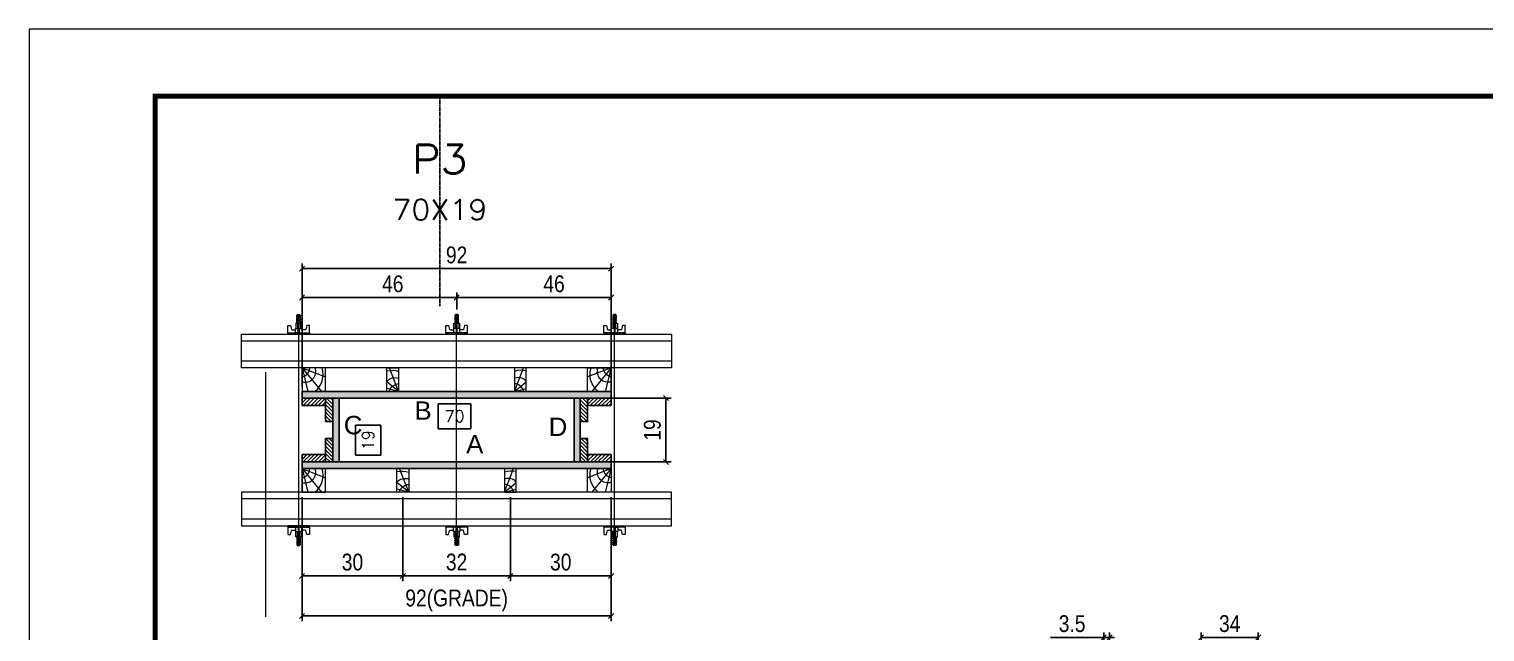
# Model space of a CAD drawing. Header units: millimetres. Extents: x 169816 to 178745, y 96537 to 113647.
# Drawn here: x 174585 to 175451, y 111011 to 111370 of the extents above; entities that cross this region are included whole.
import ezdxf
from ezdxf.enums import TextEntityAlignment as Align

# ---------------------------------------------------------------- set-up
doc = ezdxf.new("R2010")
doc.units = ezdxf.units.MM
doc.linetypes.add('DASHED', pattern=[0.75, 0.5, -0.25])
doc.linetypes.add('HIDDEN', pattern=[0.375, 0.25, -0.125])
for name, color, linetype in [('CHAPA', 1, 'Continuous'), ('COTA', 241, 'Continuous'), ('Cota Seção (2x)', 241, 'Continuous'), ('MEIO_PONT', 93, 'Continuous'), ('Painéis', 200, 'Continuous'), ('SARRAFO', 251, 'Continuous'), ('Texto de Titulo', 7, 'Continuous'), ('Texto Qtd Sarr', 242, 'Continuous'), ('TEXTO_GERAL', 7, 'Continuous')]:
    doc.layers.add(name, color=color, linetype=linetype)
for name, color, linetype, lineweight in [('Folhas', 255, 'Continuous', 9), ('Hachura', 251, 'Continuous', 9), ('Madeira', 126, 'Continuous', 18), ('Perfil Metálico', 224, 'Continuous', 18), ('SARRAFO DE PRESSAO', 251, 'DASHED', 9), ('Texto Seção', 7, 'Continuous', 15)]:
    doc.layers.add(name, color=color, linetype=linetype, lineweight=lineweight)
doc.styles.add('ARIAL', font='arial.ttf')
doc.styles.add('COTA TECNICA', font='techl___.ttf', dxfattribs={"height": 10})
doc.styles.add('COTA TECNICA 2X', font='techl___.ttf', dxfattribs={"height": 10})
doc.styles.add('ROMANS', font='romans.shx')
doc.dimstyles.new('PAINEL', dxfattribs={"dimtxt": 10, "dimasz": 3, "dimexe": 3, "dimexo": 3, "dimgap": 3, "dimtad": 1, "dimdec": 1, "dimzin": 12, "dimdsep": 46, "dimtxsty": 'COTA TECNICA', "dimblk1": 'OBLIQUE', "dimblk2": 'OBLIQUE', "dimsah": 1, "dimcen": 0.9, "dimclrd": 4, "dimclre": 4, "dimclrt": 240, "dimadec": 1, "dimazin": 3, "dimtfac": 1, "dimtdec": 1, "dimtmove": 0, "dimatfit": 3, "dimfxl": 1, "dimtolj": 1, "dimtzin": 12, "dimarcsym": 0})
doc.dimstyles.new('SECAO PILAR', dxfattribs={"dimtxt": 10, "dimasz": 3, "dimexe": 3, "dimexo": 3, "dimgap": 3, "dimtad": 1, "dimdec": 1, "dimlfac": 0.5, "dimzin": 12, "dimdsep": 46, "dimtxsty": 'COTA TECNICA 2X', "dimblk1": 'OBLIQUE', "dimblk2": 'OBLIQUE', "dimsah": 1, "dimcen": 0.9, "dimclrd": 256, "dimclre": 256, "dimclrt": 256, "dimadec": 1, "dimazin": 3, "dimtfac": 1, "dimtdec": 1, "dimtmove": 0, "dimatfit": 3, "dimfxl": 1, "dimtolj": 1, "dimtzin": 12, "dimarcsym": 0})
doc.dimstyles.new('SECÇÃO 2', dxfattribs={"dimtxt": 7, "dimasz": 6, "dimexe": 0.18, "dimexo": 2, "dimgap": -4, "dimtad": 3, "dimdec": 1, "dimlfac": 0.5, "dimzin": 12, "dimdsep": 46, "dimtxsty": 'ROMANS', "dimblk": 'ARCHTICK', "dimcen": 0.09, "dimse1": 1, "dimse2": 1, "dimsd1": 1, "dimsd2": 1, "dimclrd": 180, "dimclre": 5, "dimclrt": 1, "dimadec": 0, "dimazin": 3, "dimtfac": 1, "dimtdec": 1, "dimtofl": 0, "dimtmove": 0, "dimatfit": 3, "dimldrblk": 'ARCHTICK', "dimfxl": 1, "dimtolj": 1, "dimtzin": 0, "dimarcsym": 0})
pattern_1 = [(225, (165428.0424, 88220.7903), (1.12253202, -1.12253202), [])]
pattern_2 = [(225, (165623.0424, 88220.7903), (1.12253202, -1.12253202), [])]
pattern_3 = [(135, (152021.1861, 120615.1503), (-1.12253202, -1.12253202), [])]
pattern_4 = [(135, (151981.1861, 120615.1503), (-1.12253202, -1.12253202), [])]

# ---------------------------------------------------------------- blocks, each defined once
blk = doc.blocks.new('9999999999')
at = {"layer": 'Folhas'}
blk.add_lwpolyline([(98138.98, 34190.21), (99623.98, 34190.21), (99623.98, 35240.21), (98138.98, 35240.21)], close=True, dxfattribs=at)
at = {"layer": 'Folhas', "color": 30, "const_width": 3}
blk.add_lwpolyline([(98213.98, 34230.21), (99583.98, 34230.21), (99583.98, 35200.21), (98213.98, 35200.21)], close=True, dxfattribs=at)
blk = doc.blocks.new('titulo1')
at = {"layer": 'Defpoints', "color": 252, "linetype": 'HIDDEN', "ltscale": 2}
blk.add_line((0, 0), (0, 125), dxfattribs=at)
at = {"layer": 'Defpoints', "style": 'ROMANS', "oblique": 15}
blk.add_attdef('FOLHA', text='', height=10, dxfattribs=at).set_placement((0, 15.58), align=Align.MIDDLE_CENTER)
at = {"layer": 'Texto Qtd Sarr', "color": 3, "style": 'ROMANS', "oblique": 15}
for tag, height, p in [('TITULO', 17, (0, 71.45)), ('SEÇÃO', 12, (0, 41.55))]:
    blk.add_attdef(tag, text='', height=height, dxfattribs=at).set_placement(p, align=Align.MIDDLE_CENTER)
blk = doc.blocks.new('*D56')
at = {"layer": 'Cota Seção (2x)', "color": 180, "lineweight": -2, "transparency": 16777216}
for p, q in [((174847.42, 111146.85), (174828.09, 111146.85)), ((174828.09, 111146.85), (174828.09, 111131.85)), ((174847.42, 111131.85), (174847.42, 111146.85)), ((174828.09, 111131.85), (174847.42, 111131.85))]:
    blk.add_line(p, q, dxfattribs=at)
at = {"layer": 'Defpoints', "color": 0, "transparency": 16777216}
for p in [(174908.99, 111127.85), (174768.99, 111112.2), (174908.99, 111112.2)]:
    blk.add_point(p, dxfattribs=at)
at = {"layer": 'Cota Seção (2x)', "color": 1, "transparency": 16777216, "insert": (174837.76, 111139.35), "char_height": 7, "attachment_point": 5, "style": 'ROMANS'}
blk.add_mtext('\\A1;70', dxfattribs=at)
blk = doc.blocks.new('_ArchTick')
at = {"color": 0, "linetype": 'ByBlock', "const_width": 0.15}
blk.add_lwpolyline([(-0.5, -0.5), (0.5, 0.5)], dxfattribs=at)
blk = doc.blocks.new('*D57')
at = {"layer": 'Cota Seção (2x)', "color": 180, "lineweight": -2, "transparency": 16777216}
for p, q in [((174793.79, 111134.11), (174778.79, 111134.11)), ((174778.79, 111134.11), (174778.79, 111116.11)), ((174793.79, 111116.11), (174793.79, 111134.11)), ((174778.79, 111116.11), (174793.79, 111116.11))]:
    blk.add_line(p, q, dxfattribs=at)
at = {"layer": 'Defpoints', "color": 0, "transparency": 16777216}
for p in [(174768.99, 111150.2), (174797.79, 111150.2), (174768.99, 111112.2)]:
    blk.add_point(p, dxfattribs=at)
at = {"layer": 'Cota Seção (2x)', "color": 1, "transparency": 16777216, "insert": (174786.29, 111125.11), "char_height": 7, "attachment_point": 5, "rotation": 90, "style": 'ROMANS'}
blk.add_mtext('\\A1;19', dxfattribs=at)
blk = doc.blocks.new('_Oblique')
at = {"color": 0, "linetype": 'ByBlock', "lineweight": -2}
blk.add_line((-0.5, -0.5), (0.5, 0.5), dxfattribs=at)
blk = doc.blocks.new('*D65')
at = {"layer": 'Cota Seção (2x)', "lineweight": -2, "transparency": 16777216}
for p, q in [((174915.59, 111150.2), (174966.63, 111150.2)), ((174963.63, 111112.2), (174963.63, 111150.2)), ((174915.59, 111112.2), (174966.63, 111112.2))]:
    blk.add_line(p, q, dxfattribs=at)
at = {"layer": 'Defpoints', "color": 0, "transparency": 16777216}
for p in [(174912.59, 111150.2), (174963.63, 111150.2), (174912.59, 111112.2)]:
    blk.add_point(p, dxfattribs=at)
at = {"layer": 'Cota Seção (2x)', "lineweight": -2, "transparency": 16777216, "xscale": 3, "yscale": 3, "zscale": 3}
for p, rotation in [((174963.63, 111150.2), 90), ((174963.63, 111112.2), 270)]:
    blk.add_blockref('_Oblique', p, dxfattribs=dict(at, rotation=rotation))
at = {"layer": 'Cota Seção (2x)', "transparency": 16777216, "insert": (174955.54, 111131.2), "char_height": 10, "attachment_point": 5, "rotation": 90, "style": 'COTA TECNICA 2X'}
blk.add_mtext('\\A1;19', dxfattribs=at)
blk = doc.blocks.new('*D58')
at = {"layer": 'Cota Seção (2x)', "lineweight": -2, "transparency": 16777216}
for p, q in [((174746.99, 111091.2), (174746.99, 111017.42)), ((174930.99, 111091.2), (174930.99, 111017.42)), ((174746.99, 111020.42), (174930.99, 111020.42))]:
    blk.add_line(p, q, dxfattribs=at)
at = {"layer": 'Defpoints', "color": 0, "transparency": 16777216}
for p in [(174746.99, 111094.2), (174930.99, 111094.2), (174930.99, 111020.42)]:
    blk.add_point(p, dxfattribs=at)
at = {"layer": 'Cota Seção (2x)', "lineweight": -2, "transparency": 16777216, "xscale": 3, "yscale": 3, "zscale": 3, "rotation": 180}
blk.add_blockref('_Oblique', (174746.99, 111020.42), dxfattribs=at)
at = {"layer": 'Cota Seção (2x)', "lineweight": -2, "transparency": 16777216, "xscale": 3, "yscale": 3, "zscale": 3}
blk.add_blockref('_Oblique', (174930.99, 111020.42), dxfattribs=at)
at = {"layer": 'Cota Seção (2x)', "transparency": 16777216, "insert": (174838.99, 111029.64), "char_height": 10, "attachment_point": 5, "style": 'COTA TECNICA 2X'}
blk.add_mtext('\\A1;92(GRADE)', dxfattribs=at)
blk = doc.blocks.new('*D59')
at = {"layer": 'Cota Seção (2x)', "lineweight": -2, "transparency": 16777216}
for p, q in [((174870.99, 111091.2), (174870.99, 111041.26)), ((174930.99, 111091.2), (174930.99, 111041.26)), ((174870.99, 111044.26), (174930.99, 111044.26))]:
    blk.add_line(p, q, dxfattribs=at)
at = {"layer": 'Defpoints', "color": 0, "transparency": 16777216}
for p in [(174870.99, 111094.2), (174930.99, 111094.2), (174930.99, 111044.26)]:
    blk.add_point(p, dxfattribs=at)
at = {"layer": 'Cota Seção (2x)', "lineweight": -2, "transparency": 16777216, "xscale": 3, "yscale": 3, "zscale": 3, "rotation": 180}
blk.add_blockref('_Oblique', (174870.99, 111044.26), dxfattribs=at)
at = {"layer": 'Cota Seção (2x)', "lineweight": -2, "transparency": 16777216, "xscale": 3, "yscale": 3, "zscale": 3}
blk.add_blockref('_Oblique', (174930.99, 111044.26), dxfattribs=at)
at = {"layer": 'Cota Seção (2x)', "transparency": 16777216, "insert": (174900.99, 111052.48), "char_height": 10, "attachment_point": 5, "style": 'COTA TECNICA 2X'}
blk.add_mtext('\\A1;30', dxfattribs=at)
blk = doc.blocks.new('*D60')
at = {"layer": 'Cota Seção (2x)', "lineweight": -2, "transparency": 16777216}
for p, q in [((174746.99, 111091.2), (174746.99, 111041.26)), ((174806.99, 111091.2), (174806.99, 111041.26)), ((174746.99, 111044.26), (174806.99, 111044.26))]:
    blk.add_line(p, q, dxfattribs=at)
at = {"layer": 'Defpoints', "color": 0, "transparency": 16777216}
for p in [(174746.99, 111094.2), (174806.99, 111094.2), (174806.99, 111044.26)]:
    blk.add_point(p, dxfattribs=at)
at = {"layer": 'Cota Seção (2x)', "lineweight": -2, "transparency": 16777216, "xscale": 3, "yscale": 3, "zscale": 3, "rotation": 180}
blk.add_blockref('_Oblique', (174746.99, 111044.26), dxfattribs=at)
at = {"layer": 'Cota Seção (2x)', "lineweight": -2, "transparency": 16777216, "xscale": 3, "yscale": 3, "zscale": 3}
blk.add_blockref('_Oblique', (174806.99, 111044.26), dxfattribs=at)
at = {"layer": 'Cota Seção (2x)', "transparency": 16777216, "insert": (174776.99, 111052.48), "char_height": 10, "attachment_point": 5, "style": 'COTA TECNICA 2X'}
blk.add_mtext('\\A1;30', dxfattribs=at)
blk = doc.blocks.new('*D61')
at = {"layer": 'Cota Seção (2x)', "lineweight": -2, "transparency": 16777216}
for p, q in [((174806.99, 111091.2), (174806.99, 111041.26)), ((174870.99, 111091.2), (174870.99, 111041.26)), ((174806.99, 111044.26), (174870.99, 111044.26))]:
    blk.add_line(p, q, dxfattribs=at)
at = {"layer": 'Defpoints', "color": 0, "transparency": 16777216}
for p in [(174806.99, 111094.2), (174870.99, 111094.2), (174870.99, 111044.26)]:
    blk.add_point(p, dxfattribs=at)
at = {"layer": 'Cota Seção (2x)', "lineweight": -2, "transparency": 16777216, "xscale": 3, "yscale": 3, "zscale": 3, "rotation": 180}
blk.add_blockref('_Oblique', (174806.99, 111044.26), dxfattribs=at)
at = {"layer": 'Cota Seção (2x)', "lineweight": -2, "transparency": 16777216, "xscale": 3, "yscale": 3, "zscale": 3}
blk.add_blockref('_Oblique', (174870.99, 111044.26), dxfattribs=at)
at = {"layer": 'Cota Seção (2x)', "transparency": 16777216, "insert": (174838.99, 111052.48), "char_height": 10, "attachment_point": 5, "style": 'COTA TECNICA 2X'}
blk.add_mtext('\\A1;32', dxfattribs=at)
blk = doc.blocks.new('*D62')
at = {"layer": 'Cota Seção (2x)', "lineweight": -2, "transparency": 16777216}
for p, q in [((174746.99, 111157.2), (174746.99, 111230.3)), ((174746.99, 111227.3), (174930.99, 111227.3)), ((174930.99, 111157.2), (174930.99, 111230.3))]:
    blk.add_line(p, q, dxfattribs=at)
at = {"layer": 'Defpoints', "color": 0, "transparency": 16777216}
for p in [(174930.99, 111227.3), (174746.99, 111154.2), (174930.99, 111154.2)]:
    blk.add_point(p, dxfattribs=at)
at = {"layer": 'Cota Seção (2x)', "lineweight": -2, "transparency": 16777216, "xscale": 3, "yscale": 3, "zscale": 3, "rotation": 180}
blk.add_blockref('_Oblique', (174746.99, 111227.3), dxfattribs=at)
at = {"layer": 'Cota Seção (2x)', "lineweight": -2, "transparency": 16777216, "xscale": 3, "yscale": 3, "zscale": 3}
blk.add_blockref('_Oblique', (174930.99, 111227.3), dxfattribs=at)
at = {"layer": 'Cota Seção (2x)', "transparency": 16777216, "insert": (174838.99, 111235.39), "char_height": 10, "attachment_point": 5, "style": 'COTA TECNICA 2X'}
blk.add_mtext('\\A1;92', dxfattribs=at)
blk = doc.blocks.new('*D63')
at = {"layer": 'Cota Seção (2x)', "lineweight": -2, "transparency": 16777216}
for p, q in [((174746.99, 111191.2), (174746.99, 111213.1)), ((174746.99, 111210.1), (174839.06, 111210.1)), ((174839.06, 111203), (174839.06, 111213.1))]:
    blk.add_line(p, q, dxfattribs=at)
at = {"layer": 'Defpoints', "color": 0, "transparency": 16777216}
for p in [(174839.06, 111210.1), (174839.06, 111200), (174746.99, 111188.2)]:
    blk.add_point(p, dxfattribs=at)
at = {"layer": 'Cota Seção (2x)', "lineweight": -2, "transparency": 16777216, "xscale": 3, "yscale": 3, "zscale": 3, "rotation": 180}
blk.add_blockref('_Oblique', (174746.99, 111210.1), dxfattribs=at)
at = {"layer": 'Cota Seção (2x)', "lineweight": -2, "transparency": 16777216, "xscale": 3, "yscale": 3, "zscale": 3}
blk.add_blockref('_Oblique', (174839.06, 111210.1), dxfattribs=at)
at = {"layer": 'Cota Seção (2x)', "transparency": 16777216, "insert": (174800.99, 111218.2), "char_height": 10, "attachment_point": 5, "style": 'COTA TECNICA 2X'}
blk.add_mtext('\\A1;46', dxfattribs=at)
blk = doc.blocks.new('*D64')
at = {"layer": 'Cota Seção (2x)', "lineweight": -2, "transparency": 16777216}
for p, q in [((174839.06, 111203), (174839.06, 111213.1)), ((174930.99, 111210.1), (174839.06, 111210.1)), ((174930.99, 111191.2), (174930.99, 111213.1))]:
    blk.add_line(p, q, dxfattribs=at)
at = {"layer": 'Defpoints', "color": 0, "transparency": 16777216}
for p in [(174839.06, 111210.1), (174839.06, 111200), (174930.99, 111188.2)]:
    blk.add_point(p, dxfattribs=at)
at = {"layer": 'Cota Seção (2x)', "lineweight": -2, "transparency": 16777216, "xscale": 3, "yscale": 3, "zscale": 3, "rotation": 180}
blk.add_blockref('_Oblique', (174839.06, 111210.1), dxfattribs=at)
at = {"layer": 'Cota Seção (2x)', "lineweight": -2, "transparency": 16777216, "xscale": 3, "yscale": 3, "zscale": 3}
blk.add_blockref('_Oblique', (174930.99, 111210.1), dxfattribs=at)
at = {"layer": 'Cota Seção (2x)', "transparency": 16777216, "insert": (174896.99, 111218.2), "char_height": 10, "attachment_point": 5, "style": 'COTA TECNICA 2X'}
blk.add_mtext('\\A1;46', dxfattribs=at)
blk = doc.blocks.new('C')
at = {"layer": 'Hachura', "color": 0}
for p, q in [((0, 3.22), (0, -3.22)), ((0.45, 3.22), (0, 3.22)), ((0.46, 3.16), (0, 3.16)), ((0.46, 3.05), (0, 3.05)), ((0.46, 2.88), (0, 2.88)), ((0, 2.75), (0, -1.16)), ((0.46, 2.65), (0, 2.65)), ((0.46, 2.23), (0, 2.23)), ((0.46, 1.51), (0, 1.51)), ((0.39, 0.49), (0.17, 0.49)), ((0.45, -3.23), (0.45, 3.22)), ((0.45, 3.22), (2.58, 3.22)), ((1.74, 0.97), (0.45, 0.97)), ((1.45, 0.1), (0.45, 0.1)), ((1.35, 1.94), (1.35, 0.96)), ((2.58, 2.39), (1.47, 2.09)), ((1.74, -0.97), (1.74, 0.97)), ((1.74, 0.97), (1.74, 0.84)), ((1.74, 0.97), (1.74, 0.84)), ((1.74, 0.84), (3.35, 0.84)), ((3.35, 0.45), (1.74, 0.45)), ((2.58, 3.22), (2.58, 2.39)), ((3.32, 0.84), (3.32, -0.84)), ((3.35, 0.84), (3.35, -0.84)), ((3.68, 0.45), (3.35, 0.45)), ((3.84, -0.52), (3.35, 0.45)), ((3.35, 0.06), (3.67, -0.57)), ((3.68, 0.45), (4.16, -0.52)), ((3.72, 0.5), (4.25, -0.57)), ((4.37, -0.55), (3.83, 0.53)), ((4.15, 0.45), (3.93, 0.45)), ((4.42, -0.52), (3.93, 0.45)), ((4.15, 0.45), (4.26, 0.45)), ((4.26, 0.45), (4.74, -0.52)), ((4.3, 0.5), (4.83, -0.57)), ((4.95, -0.55), (4.41, 0.53)), ((4.51, 0.45), (4.84, 0.45)), ((5, -0.52), (4.51, 0.45)), ((4.84, 0.45), (5.32, -0.52)), ((4.88, 0.5), (5.41, -0.57)), ((5.53, -0.55), (4.99, 0.53)), ((5.58, -0.52), (5.09, 0.45)), ((5.42, 0.45), (5.09, 0.45)), ((5.58, -0.52), (5.09, 0.45)), ((5.42, 0.45), (5.74, -0.19)), ((5.46, 0.5), (5.74, -0.07)), ((5.74, 0.19), (5.57, 0.53)), ((5.74, 0.32), (5.68, 0.45)), ((5.68, 0.45), (5.74, 0.45)), ((5.74, 0.45), (5.9, 0.29)), ((5.74, 0.45), (5.74, -0.52)), ((5.9, -0.36), (5.9, 0.29)), ((0.45, 0), (0, 0)), ((0.46, -1.52), (0, -1.52)), ((0.46, -2.23), (0, -2.23)), ((0.46, -2.65), (0, -2.65)), ((0.46, -2.88), (0, -2.88)), ((0.46, -3.05), (0, -3.05)), ((0.46, -3.16), (0, -3.16)), ((0, -3.22), (2.57, -3.22)), ((0.08, -0.48), (0.29, -0.48)), ((0.29, -0.48), (0.4, -0.48)), ((0.45, 0), (0.45, -0.97)), ((0.45, -0.16), (1.45, -0.16)), ((0.45, -0.65), (0.45, -0.32)), ((0.45, -3.23), (0.45, -0.65)), ((0.45, -0.97), (1.74, -0.97)), ((1.35, -1.94), (1.35, -0.97)), ((2.58, -2.39), (1.47, -2.1)), ((3.35, -0.32), (1.74, -0.32)), ((3.35, -0.84), (1.74, -0.84)), ((2.58, -3.23), (2.58, -2.39)), ((3.35, -0.07), (3.58, -0.52)), ((3.35, -0.52), (3.58, -0.52)), ((3.84, -0.52), (4.16, -0.52)), ((4.42, -0.52), (4.74, -0.52)), ((4.63, -0.52), (4.74, -0.52)), ((5, -0.52), (5.32, -0.52)), ((5.58, -0.52), (5.74, -0.52)), ((5.74, -0.52), (5.9, -0.36)), ((5.74, -0.52), (5.74, -0.52))]:
    blk.add_line(p, q, dxfattribs=at)
for centre, radius, start, end in [((1.52, 1.94), 0.161, 104.7436, 180), ((1.44, -0.03), 0.129, 272.695, 87.305), ((3.81, 0.39), 0.143, 25.5688, 154.4312), ((4.39, 0.39), 0.143, 25.5688, 154.4312), ((4.97, 0.39), 0.143, 25.5688, 154.4312), ((5.55, 0.39), 0.143, 25.5688, 154.4312), ((0.17, -0.37), 0.174, 221.744, 317.8592), ((1.52, -1.94), 0.161, 180, 255.2564), ((3.71, -0.4), 0.174, 222.1408, 318.256), ((4.29, -0.4), 0.174, 222.1408, 318.256), ((4.87, -0.4), 0.174, 222.1408, 318.256), ((5.45, -0.4), 0.174, 222.1408, 318.256), ((5.61, -0.4), 0.174, 317.8592, 318.256)]:
    blk.add_arc(centre, radius, start, end, dxfattribs=at)
blk = doc.blocks.new('PONTALETE')
at = {"layer": 'Madeira'}
for q in [(2.71, 7), (7, 5.76), (7, 1.74)]:
    blk.add_line((0, 0), q, dxfattribs=at)
blk.add_lwpolyline([(0, 0), (7, 0), (7, 7), (0, 7)], close=True, dxfattribs=at)
for centre, radius, start, end in [((2.04, 0.06), 6.23, 37.2818, 109.0913), ((1.09, 0.9), 3.19, 343.603, 109.9847), ((-0.21, -0.78), 3.09, 14.6322, 86.0383)]:
    blk.add_arc(centre, radius, start, end, dxfattribs=at)
blk = doc.blocks.new('MEIO PONTALETE')
at = {"layer": 'Madeira'}
for q in [(2.71, 7), (3.5, 2.88), (3.5, 0.87)]:
    blk.add_line((0, 0), q, dxfattribs=at)
blk.add_lwpolyline([(0, 0), (3.5, 0), (3.5, 7), (0, 7)], close=True, dxfattribs=at)
for centre, radius, start, end in [((2.04, 0.06), 6.23, 76.4499, 109.0913), ((1.09, 0.9), 3.19, 40.9063, 109.9847), ((-0.21, -0.78), 3.09, 14.6322, 86.0383)]:
    blk.add_arc(centre, radius, start, end, dxfattribs=at)
blk = doc.blocks.new('*D230')
at = {"layer": 'COTA', "color": 4, "lineweight": -2, "transparency": 16777216}
for p, q in [((175282.19, 110974.36), (175282.19, 111010.61)), ((175316.19, 110988.36), (175316.19, 111010.61)), ((175282.19, 111007.61), (175316.19, 111007.61))]:
    blk.add_line(p, q, dxfattribs=at)
at = {"layer": 'Defpoints', "color": 0, "transparency": 16777216}
for p in [(175316.19, 111007.61), (175316.19, 110985.36), (175282.19, 110971.36)]:
    blk.add_point(p, dxfattribs=at)
at = {"layer": 'COTA', "color": 4, "lineweight": -2, "transparency": 16777216, "xscale": 3, "yscale": 3, "zscale": 3, "rotation": 180}
blk.add_blockref('_Oblique', (175282.19, 111007.61), dxfattribs=at)
at = {"layer": 'COTA', "color": 4, "lineweight": -2, "transparency": 16777216, "xscale": 3, "yscale": 3, "zscale": 3}
blk.add_blockref('_Oblique', (175316.19, 111007.61), dxfattribs=at)
at = {"layer": 'COTA', "color": 240, "transparency": 16777216, "insert": (175299.19, 111015.83), "char_height": 10, "attachment_point": 5, "style": 'COTA TECNICA'}
blk.add_mtext('\\A1;34', dxfattribs=at)
blk = doc.blocks.new('*D231')
at = {"layer": 'COTA', "color": 4, "lineweight": -2, "transparency": 16777216}
for p, q in [((175224.19, 110988.36), (175224.19, 111010.61)), ((175227.69, 110974.36), (175227.69, 111010.61)), ((175224.19, 111007.61), (175192.58, 111007.61)), ((175227.69, 111007.61), (175224.19, 111007.61)), ((175227.69, 111007.61), (175230.69, 111007.61))]:
    blk.add_line(p, q, dxfattribs=at)
at = {"layer": 'Defpoints', "color": 0, "transparency": 16777216}
for p in [(175224.19, 111007.61), (175224.19, 110985.36), (175227.69, 110971.36)]:
    blk.add_point(p, dxfattribs=at)
at = {"layer": 'COTA', "color": 4, "lineweight": -2, "transparency": 16777216, "xscale": 3, "yscale": 3, "zscale": 3}
blk.add_blockref('_Oblique', (175224.19, 111007.61), dxfattribs=at)
at = {"layer": 'COTA', "color": 4, "lineweight": -2, "transparency": 16777216, "xscale": 3, "yscale": 3, "zscale": 3, "rotation": 180}
blk.add_blockref('_Oblique', (175227.69, 111007.61), dxfattribs=at)
at = {"layer": 'COTA', "color": 240, "transparency": 16777216, "insert": (175205.38, 111015.83), "char_height": 10, "attachment_point": 5, "style": 'COTA TECNICA'}
blk.add_mtext('\\A1;3.5', dxfattribs=at)

msp = doc.modelspace()

# ---------------------------------------------------------------- hatches: boundary and pattern name
at = {"layer": 'Hachura'}
h = msp.add_hatch(color=256, dxfattribs=at)
h.dxf.hatch_style = 1
h.paths.add_polyline_path([(174930.99, 111150.2), (174930.99, 111154.2), (174746.99, 111154.2), (174746.99, 111150.2)])
h = msp.add_hatch(color=256, dxfattribs=at)
h.dxf.hatch_style = 1
h.paths.add_polyline_path([(174930.99, 111150.2), (174930.99, 111154.2), (174746.99, 111154.2), (174746.99, 111150.2)])
h = msp.add_hatch(dxfattribs=at)
h.set_pattern_fill('ANSI31', color=256, scale=0.5, angle=180, style=0)
h.set_pattern_definition(pattern_2)
h.paths.add_polyline_path([(174760.99, 111150.2), (174760.99, 111145.8), (174746.99, 111145.8), (174746.99, 111150.2)])
h = msp.add_hatch(dxfattribs=at)
h.set_pattern_fill('ANSI31', color=256, scale=0.5, angle=90, style=0)
h.set_pattern_definition(pattern_4)
h.paths.add_polyline_path([(174765.39, 111136.2), (174760.99, 111136.2), (174760.99, 111150.2), (174765.39, 111150.2)])
h = msp.add_hatch(color=256, dxfattribs=at)
h.dxf.hatch_style = 1
h.paths.add_polyline_path([(174765.39, 111112.2), (174768.99, 111112.2), (174768.99, 111150.2), (174765.39, 111150.2)])
h = msp.add_hatch(color=256, dxfattribs=at)
h.dxf.hatch_style = 1
h.paths.add_polyline_path([(174765.39, 111112.2), (174768.99, 111112.2), (174768.99, 111150.2), (174765.39, 111150.2)])
h = msp.add_hatch(color=256, dxfattribs=at)
h.dxf.hatch_style = 1
h.paths.add_polyline_path([(174908.99, 111112.2), (174912.59, 111112.2), (174912.59, 111150.2), (174908.99, 111150.2)])
h = msp.add_hatch(color=256, dxfattribs=at)
h.dxf.hatch_style = 1
h.paths.add_polyline_path([(174908.99, 111112.2), (174912.59, 111112.2), (174912.59, 111150.2), (174908.99, 111150.2)])
h = msp.add_hatch(dxfattribs=at)
h.set_pattern_fill('ANSI31', color=256, scale=0.5, angle=90, style=0)
h.set_pattern_definition(pattern_3)
h.paths.add_polyline_path([(174912.59, 111136.2), (174916.99, 111136.2), (174916.99, 111150.2), (174912.59, 111150.2)])
h = msp.add_hatch(dxfattribs=at)
h.set_pattern_fill('ANSI31', color=256, scale=0.5, angle=180, style=0)
h.set_pattern_definition(pattern_1)
h.paths.add_polyline_path([(174916.99, 111150.2), (174916.99, 111145.8), (174930.99, 111145.8), (174930.99, 111150.2)])
h = msp.add_hatch(dxfattribs=at)
h.set_pattern_fill('ANSI31', color=256, scale=0.5, angle=90, style=0)
h.set_pattern_definition(pattern_4)
h.paths.add_polyline_path([(174765.39, 111126.2), (174760.99, 111126.2), (174760.99, 111112.2), (174765.39, 111112.2)])
h = msp.add_hatch(dxfattribs=at)
h.set_pattern_fill('ANSI31', color=256, scale=0.5, angle=90, style=0)
h.set_pattern_definition(pattern_3)
h.paths.add_polyline_path([(174912.59, 111126.2), (174916.99, 111126.2), (174916.99, 111112.2), (174912.59, 111112.2)])
h = msp.add_hatch(dxfattribs=at)
h.set_pattern_fill('ANSI31', color=256, scale=0.5, angle=180, style=0)
h.set_pattern_definition(pattern_2)
h.paths.add_polyline_path([(174760.99, 111112.2), (174760.99, 111116.6), (174746.99, 111116.6), (174746.99, 111112.2)])
h = msp.add_hatch(dxfattribs=at)
h.set_pattern_fill('ANSI31', color=256, scale=0.5, angle=180, style=0)
h.set_pattern_definition(pattern_1)
h.paths.add_polyline_path([(174916.99, 111112.2), (174916.99, 111116.6), (174930.99, 111116.6), (174930.99, 111112.2)])
h = msp.add_hatch(color=256, dxfattribs=at)
h.dxf.hatch_style = 1
h.paths.add_polyline_path([(174930.99, 111112.2), (174930.99, 111108.2), (174746.99, 111108.2), (174746.99, 111112.2)])
h = msp.add_hatch(color=256, dxfattribs=at)
h.dxf.hatch_style = 1
h.paths.add_polyline_path([(174930.99, 111112.2), (174930.99, 111108.2), (174746.99, 111108.2), (174746.99, 111112.2)])

# ---------------------------------------------------------------- linework, layer by layer
at = {"layer": 'CHAPA'}
for points in [[(174930.99, 111150.2), (174930.99, 111154.2), (174746.99, 111154.2), (174746.99, 111150.2)], [(174930.99, 111150.2), (174930.99, 111154.2), (174746.99, 111154.2), (174746.99, 111150.2)], [(174765.39, 111112.2), (174768.99, 111112.2), (174768.99, 111150.2), (174765.39, 111150.2)], [(174765.39, 111112.2), (174768.99, 111112.2), (174768.99, 111150.2), (174765.39, 111150.2)], [(174908.99, 111112.2), (174912.59, 111112.2), (174912.59, 111150.2), (174908.99, 111150.2)], [(174908.99, 111112.2), (174912.59, 111112.2), (174912.59, 111150.2), (174908.99, 111150.2)], [(174930.99, 111112.2), (174930.99, 111108.2), (174746.99, 111108.2), (174746.99, 111112.2)], [(174930.99, 111112.2), (174930.99, 111108.2), (174746.99, 111108.2), (174746.99, 111112.2)]]:
    msp.add_lwpolyline(points, close=True, dxfattribs=at)
at = {"layer": 'Hachura'}
for p, q in [((174744.99, 111063.4), (174744.99, 111195.2)), ((174838.99, 111063.4), (174839, 111195.2)), ((174932.99, 111063.4), (174933, 111195.2)), ((174725.25, 111165.66), (174725.24, 111019.86))]:
    msp.add_line(p, q, dxfattribs=at)
at = {"layer": 'Madeira'}
for points in [[(174930.99, 111154.2), (174930.99, 111168.2), (174746.99, 111168.2), (174746.99, 111154.2)], [(174930.99, 111108.2), (174930.99, 111094.2), (174746.99, 111094.2), (174746.99, 111108.2)]]:
    msp.add_lwpolyline(points, close=True, dxfattribs=at)
at = {"layer": 'Painéis'}
msp.add_lwpolyline([(174768.99, 111150.2), (174768.99, 111112.2), (174908.99, 111112.2), (174908.99, 111150.2)], close=True, dxfattribs=at)
at = {"layer": 'Perfil Metálico'}
for points in [[(174966.99, 111188.2), (174966.99, 111168.2), (174710.99, 111168.2), (174710.99, 111188.2)], [(174710.99, 111172.2), (174710.99, 111184.2), (174966.99, 111184.2), (174966.99, 111172.2)], [(174966.99, 111074.2), (174966.99, 111094.2), (174710.99, 111094.2), (174710.99, 111074.2)], [(174710.99, 111090.2), (174710.99, 111078.2), (174966.99, 111078.2), (174966.99, 111090.2)]]:
    msp.add_lwpolyline(points, close=True, dxfattribs=at)
at = {"layer": 'SARRAFO'}
for points in [[(174746.99, 111145.8), (174760.99, 111145.8), (174760.99, 111150.2), (174746.99, 111150.2)], [(174760.99, 111150.2), (174760.99, 111136.2), (174765.39, 111136.2), (174765.39, 111150.2)], [(174916.99, 111150.2), (174916.99, 111136.2), (174912.59, 111136.2), (174912.59, 111150.2)], [(174930.99, 111145.8), (174916.99, 111145.8), (174916.99, 111150.2), (174930.99, 111150.2)], [(174760.99, 111112.2), (174760.99, 111126.2), (174765.39, 111126.2), (174765.39, 111112.2)], [(174916.99, 111112.2), (174916.99, 111126.2), (174912.59, 111126.2), (174912.59, 111112.2)], [(174746.99, 111116.6), (174760.99, 111116.6), (174760.99, 111112.2), (174746.99, 111112.2)], [(174930.99, 111116.6), (174916.99, 111116.6), (174916.99, 111112.2), (174930.99, 111112.2)]]:
    msp.add_lwpolyline(points, close=True, dxfattribs=at)

# ---------------------------------------------------------------- block references
at = {"layer": 'Hachura', "linetype": 'Continuous', "yscale": 2, "zscale": 2}
for p, xscale, rotation in [((174744.99, 111188.2), -2, 270), ((174838.99, 111188.2), 2, 90), ((174932.99, 111188.2), 2, 90), ((174744.99, 111074.2), 2, 269.9999999999999), ((174838.99, 111074.2), -2, 90), ((174932.99, 111074.2), -2, 90)]:
    msp.add_blockref('C', p, dxfattribs=dict(at, xscale=xscale, rotation=rotation))
at = {"layer": 'MEIO_PONT', "yscale": 2, "zscale": 2}
for p, xscale, rotation in [((174746.99, 111168.2), 2, 269.9999999999999), ((174930.99, 111168.2), -2, 90), ((174746.99, 111108.2), 2, 269.9999999999999), ((174930.99, 111108.2), -2, 90)]:
    msp.add_blockref('PONTALETE', p, dxfattribs=dict(at, xscale=xscale, rotation=rotation))
at = {"layer": 'MEIO_PONT', "yscale": 1.999999997962732, "zscale": 1.999999997962732}
for p, xscale in [((174804.49, 111154.2), -1.999999997962732), ((174873.49, 111154.2), 1.999999997962732), ((174810.49, 111094.2), -1.999999997962732), ((174867.49, 111094.2), 1.999999997962732)]:
    msp.add_blockref('MEIO PONTALETE', p, dxfattribs=dict(at, xscale=xscale))
at = {"layer": 'SARRAFO DE PRESSAO', "color": 6, "linetype": 'ByBlock'}
msp.add_blockref('9999999999', (76445.54, 76129.75), dxfattribs=at)
at = {"layer": 'Texto Seção'}
ref = msp.add_blockref('titulo1', (174828.99, 111204.95), dxfattribs=at)
ref.add_attrib('TITULO', 'P3', dxfattribs={"layer": 'Texto de Titulo', "color": 7, "height": 17, "style": 'ROMANS', "width": 1.1}).set_placement((174828.99, 111292.45), align=Align.MIDDLE_CENTER)
ref.add_attrib('SEÇÃO', '70X19', dxfattribs={"layer": 'Texto de Titulo', "color": 7, "height": 12, "style": 'ROMANS', "width": 1.1}).set_placement((174828.99, 111262.45), align=Align.MIDDLE_CENTER)

# ---------------------------------------------------------------- texts
at = {"layer": 'TEXTO_GERAL', "style": 'ARIAL'}
for s, p in [('B', (174819, 111142.75)), ('C', (174777.38, 111134.1)), ('D', (174899.33, 111133.1)), ('A', (174849.81, 111122.79))]:
    msp.add_text(s, height=11, dxfattribs=at).set_placement(p, align=Align.MIDDLE_CENTER)

# ---------------------------------------------------------------- dimensions: what is measured, and where the dimension line sits
at = {"layer": 'COTA'}
for base, p1, p2, picture, middle in [((175224.19, 111007.61), (175227.69, 110971.36), (175224.19, 110985.36), '*D231', (175205.38, 111015.83)), ((175316.19, 111007.61), (175282.19, 110971.36), (175316.19, 110985.36), '*D230', (175299.19, 111015.83))]:
    dim = msp.add_linear_dim(base=base, p1=p1, p2=p2, dimstyle='PAINEL', dxfattribs=at)
    dim.commit()
    dim.dimension.update_dxf_attribs({"geometry": picture, "text_midpoint": middle})
at = {"layer": 'Cota Seção (2x)', "color": 241}
for base, p1, p2, picture, middle in [((174930.99, 111227.3), (174746.99, 111154.2), (174930.99, 111154.2), '*D62', (174838.99, 111235.39)), ((174806.99, 111044.26), (174746.99, 111094.2), (174806.99, 111094.2), '*D60', (174776.99, 111052.48)), ((174870.99, 111044.26), (174806.99, 111094.2), (174870.99, 111094.2), '*D61', (174838.99, 111052.48)), ((174930.99, 111044.26), (174870.99, 111094.2), (174930.99, 111094.2), '*D59', (174900.99, 111052.48))]:
    dim = msp.add_linear_dim(base=base, p1=p1, p2=p2, dimstyle='SECAO PILAR', dxfattribs=at)
    dim.commit()
    dim.dimension.update_dxf_attribs({"geometry": picture, "text_midpoint": middle})
for base, p1, p2, dimstyle, picture, middle in [((174839.06, 111210.1), (174746.99, 111188.2), (174839.06, 111200), 'SECAO PILAR', '*D63', (174800.99, 111210.1)), ((174908.99, 111127.85), (174768.99, 111112.2), (174908.99, 111112.2), 'SECÇÃO 2', '*D56', (174837.76, 111127.85))]:
    dim = msp.add_linear_dim(base=base, p1=p1, p2=p2, dimstyle=dimstyle, dxfattribs=at)
    dim.commit()
    dim.dimension.update_dxf_attribs({"geometry": picture, "text_midpoint": middle, "dimtype": 160})
for base, p1, p2, angle, dimstyle, picture, middle in [((174839.06, 111210.1), (174930.99, 111188.2), (174839.06, 111200), 180, 'SECAO PILAR', '*D64', (174896.99, 111210.1)), ((174797.79, 111150.2), (174768.99, 111112.2), (174768.99, 111150.2), 90, 'SECÇÃO 2', '*D57', (174797.79, 111125.11))]:
    dim = msp.add_linear_dim(base=base, p1=p1, p2=p2, angle=angle, dimstyle=dimstyle, dxfattribs=at)
    dim.commit()
    dim.dimension.update_dxf_attribs({"geometry": picture, "text_midpoint": middle, "dimtype": 160})
dim = msp.add_linear_dim(base=(174963.63, 111150.2), p1=(174912.59, 111112.2), p2=(174912.59, 111150.2), angle=90, dimstyle='SECAO PILAR', dxfattribs=at)
dim.commit()
dim.dimension.update_dxf_attribs({"geometry": '*D65', "text_midpoint": (174955.54, 111131.2)})
dim = msp.add_linear_dim(base=(174930.99, 111020.42), p1=(174746.99, 111094.2), p2=(174930.99, 111094.2), text='<>(GRADE)', dimstyle='SECAO PILAR', dxfattribs=at)
dim.commit()
dim.dimension.update_dxf_attribs({"geometry": '*D58', "text_midpoint": (174838.99, 111029.64)})

doc.saveas('drawing.dxf')
